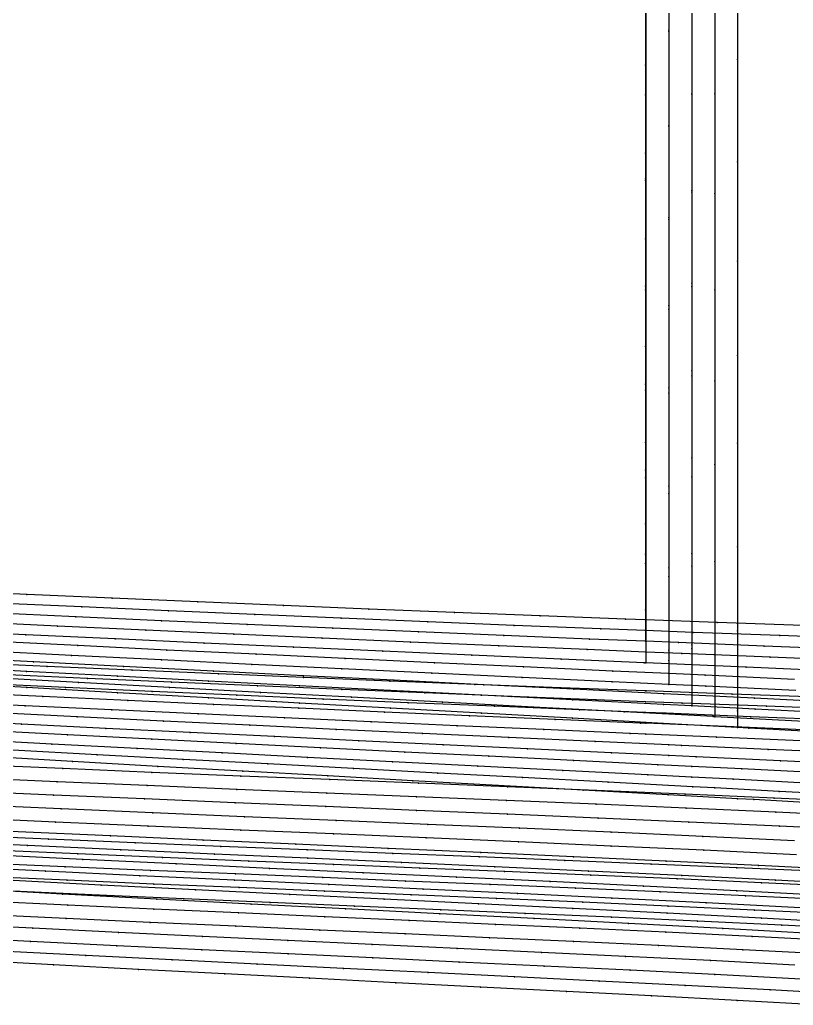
# Model space of a CAD drawing. Extents: x -2408 to 1029, y -526 to 2095.
# Drawn here: x -1400.2 to -1262.1, y 122.3 to 298.3 of the extents above; entities that cross this region are included whole.
import ezdxf

# ---------------------------------------------------------------- set-up
doc = ezdxf.new("R2010")
doc.units = 0

# ---------------------------------------------------------------- blocks, each defined once
blk = doc.blocks.new(' -30')
at = {"layer": '1'}
for points in [[(-670.25476, 274.029992), (-685.455338, 274.570903), (-700.850559, 275.130612), (-700.958405, 275.13464), (-716.031511, 275.698517), (-731.425494, 276.292017), (-746.605074, 276.894467), (-761.997639, 277.522856), (-777.175821, 278.159878), (-792.566917, 278.823549), (-807.743544, 279.49549), (-823.13305, 280.194691), (-838.308092, 280.90181), (-853.695957, 281.63683), (-868.869309, 282.379407), (-884.255389, 283.150527), (-899.427008, 283.928857), (-914.811212, 284.736362), (-929.981001, 285.55068), (-945.363241, 286.394851), (-960.743683, 287.25764)], [(-740.545866, -283.142199), (-755.919862, -282.450756), (-771.200627, -281.788465), (-786.597999, -281.140621), (-801.88015, -280.51132), (-817.299696, -279.884333), (-832.58227, -279.265012), (-848.022402, -278.63554), (-863.304405, -278.003055), (-878.763381, -277.348024), (-894.043868, -276.679726), (-909.520237, -275.975179), (-924.797993, -275.246623), (-940.074012, -274.48242), (-955.469032, -273.674483), (-957.810669, -273.548374), (-970.741257, -272.837722), (-985.991134, -271.970428), (-1001.25985, -271.072241), (-1016.303678, -270.159495), (-1031.56907, -269.206516)]]:
    blk.add_lwpolyline(points, dxfattribs=at)
at = {"layer": '14'}
for points in [[(-672.884642, 286.83089), (-688.15919, 287.376346), (-700.958176, 287.844696), (-704.484245, 287.973715), (-719.757559, 288.549921), (-735.030142, 289.143388), (-750.301972, 289.754185), (-765.57299, 290.382381), (-780.84325, 291.028048), (-796.112693, 291.691255), (-811.381297, 292.372071), (-826.64904, 293.070568), (-841.915902, 293.786813), (-857.181859, 294.520879), (-872.446892, 295.272833), (-887.710977, 296.042747), (-902.974095, 296.830689), (-918.236184, 297.636729), (-933.497299, 298.460939), (-948.757382, 299.303388), (-962.604523, 300.083733)], [(-733.375258, -270.761336), (-749.239609, -270.035024), (-765.105553, -269.338122), (-780.972669, -268.664248), (-796.840762, -268.007014), (-812.709408, -267.360039), (-828.578263, -266.71694), (-844.446979, -266.071333), (-860.315134, -265.416838), (-876.182533, -264.747066), (-892.048754, -264.055635), (-907.913451, -263.336164), (-923.7762, -262.582272), (-941.068247, -261.714579), (-956.86877, -260.880383), (-957.126389, -260.86647), (-972.553443, -260.016254), (-988.060526, -259.129009), (-1003.328049, -258.225478), (-1018.294121, -257.312485), (-1035.2909, -256.244481)]]:
    blk.add_lwpolyline(points, dxfattribs=at)
at = {"layer": '2'}
blk.add_point((-700.958176, 287.845173), dxfattribs=at)
at = {"layer": '3'}
for p in [(-700.956241, 381.576891), (-700.956551, 366.560706), (-700.956946, 347.424119), (-700.957308, 329.884465), (-700.957624, 314.580517), (-700.957934, 299.567665), (-811.381297, 292.372071), (-796.112693, 291.691255), (-780.84325, 291.028048), (-765.57299, 290.382381), (-750.301972, 289.754185), (-735.030142, 289.143388), (-719.757559, 288.549921), (-704.484245, 287.973715), (-700.958176, 287.844696), (-688.15919, 287.376346), (-807.743544, 279.49549), (-792.566917, 278.823549), (-777.175821, 278.159878), (-761.997639, 277.522856), (-746.605074, 276.894467), (-731.425494, 276.292017), (-716.031511, 275.698517), (-700.958405, 275.13464), (-700.850559, 275.130612), (-685.455338, 274.570903), (-876.182533, -264.747066), (-860.315134, -265.416838), (-844.446979, -266.071333), (-828.578263, -266.71694), (-812.709408, -267.360039), (-796.840762, -268.007014), (-780.972669, -268.664248), (-765.105553, -269.338122), (-749.239609, -270.035024), (-878.763381, -277.348024), (-863.304405, -278.003055), (-848.022402, -278.63554), (-832.58227, -279.265012), (-817.299696, -279.884333), (-801.88015, -280.51132), (-786.597999, -281.140621), (-771.200627, -281.788465), (-755.919862, -282.450756)]:
    blk.add_point(p, dxfattribs=at)
at = {"layer": '4'}
for p in [(-700.958176, 287.844696), (-700.958405, 275.13464)]:
    blk.add_point(p, dxfattribs=at)
at = {"layer": '8'}
blk.add_lwpolyline([(-700.953674, 505.879898), (-700.95409, 485.75853), (-700.954458, 467.90115), (-700.95481, 450.86053), (-700.955198, 432.063291), (-700.955609, 412.148189), (-700.955925, 396.86254), (-700.956241, 381.576891), (-700.956551, 366.560706), (-700.956946, 347.424119), (-700.957308, 329.884465), (-700.957624, 314.580517), (-700.957934, 299.567665), (-700.958176, 287.845173)], dxfattribs=at)
blk = doc.blocks.new(' -31')
at = {"layer": '1'}
for points in [[(-663.991401, 271.198233), (-679.384302, 271.773426), (-694.415989, 272.342519), (-700.958405, 272.5951), (-709.764956, 272.935074), (-724.795652, 273.529554), (-740.344061, 274.159765), (-755.173561, 274.775202), (-770.202478, 275.413489), (-785.549544, 276.080779), (-800.577175, 276.749601), (-815.923408, 277.448584), (-830.949565, 278.148891), (-846.294832, 278.880578), (-861.319423, 279.613387), (-876.663651, 280.378803), (-891.686577, 281.145113), (-907.02969, 281.945307), (-922.050825, 282.746123), (-937.392746, 283.582062), (-952.411943, 284.418389)], [(-736.937899, -285.790686), (-752.358094, -285.071968), (-767.404683, -284.398666), (-782.827206, -283.731496), (-798.250467, -283.081525), (-813.321694, -282.457211), (-828.745615, -281.823474), (-843.839067, -281.202679), (-859.262705, -280.56173), (-874.376563, -279.921436), (-889.798955, -279.249807), (-904.931591, -278.567229), (-920.351476, -277.841485), (-935.501224, -277.092704), (-950.917432, -276.292682), (-962.914429, -275.644817), (-966.01626, -275.473851), (-981.428758, -274.60417), (-996.558775, -273.719373), (-1011.967625, -272.788666), (-1027.153644, -271.843779)]]:
    blk.add_lwpolyline(points, dxfattribs=at)
at = {"layer": '14'}
for points in [[(-661.554576, 283.816431), (-676.992388, 284.392583), (-692.429955, 284.975729), (-700.958176, 285.304661), (-708.951361, 285.612984), (-724.387761, 286.223535), (-739.82349, 286.849095), (-755.258519, 287.489931), (-770.692819, 288.146307), (-786.12636, 288.818491), (-801.559115, 289.506749), (-816.991055, 290.211347), (-832.422151, 290.932552), (-847.852374, 291.670628), (-863.281695, 292.425844), (-878.710086, 293.198464), (-894.137517, 293.988756), (-909.563961, 294.796985), (-924.989389, 295.623417), (-940.413771, 296.46832), (-955.837078, 297.331958)], [(-733.758208, -273.228341), (-749.787063, -272.476186), (-765.817707, -271.756201), (-781.849769, -271.061654), (-797.882875, -270.38581), (-813.916575, -269.721941), (-829.95065, -269.063307), (-845.984649, -268.403178), (-862.018199, -267.734821), (-878.050928, -267.051504), (-894.082461, -266.346494), (-910.112427, -265.613057), (-926.140451, -264.84446), (-943.708059, -263.954536), (-959.67301, -263.103139), (-962.218704, -262.963848), (-975.521006, -262.220892), (-991.189569, -261.314786), (-1006.616222, -260.391812), (-1021.738486, -259.458959), (-1038.913005, -258.367476)]]:
    blk.add_lwpolyline(points, dxfattribs=at)
at = {"layer": '2'}
blk.add_point((-700.958176, 285.305176), dxfattribs=at)
at = {"layer": '3'}
for p in [(-700.956241, 380.980522), (-700.956551, 365.652977), (-700.956946, 346.119563), (-700.957308, 328.216197), (-700.957624, 312.5949), (-700.957934, 297.270754), (-801.559115, 289.506749), (-786.12636, 288.818491), (-770.692819, 288.146307), (-755.258519, 287.489931), (-739.82349, 286.849095), (-724.387761, 286.223535), (-708.951361, 285.612984), (-700.958176, 285.304661), (-692.429955, 284.975729), (-676.992388, 284.392583), (-800.577175, 276.749601), (-785.549544, 276.080779), (-770.202478, 275.413489), (-755.173561, 274.775202), (-740.344061, 274.159765), (-724.795652, 273.529554), (-709.764956, 272.935074), (-700.958405, 272.5951), (-694.415989, 272.342519), (-679.384302, 271.773426), (-878.050928, -267.051504), (-862.018199, -267.734821), (-845.984649, -268.403178), (-829.95065, -269.063307), (-813.916575, -269.721941), (-797.882875, -270.38581), (-781.849769, -271.061654), (-765.817707, -271.756201), (-749.787063, -272.476186), (-874.376563, -279.921436), (-859.262705, -280.56173), (-843.839067, -281.202679), (-828.745615, -281.823474), (-813.321694, -282.457211), (-798.250467, -283.081525), (-782.827206, -283.731496), (-767.404683, -284.398666), (-752.358094, -285.071968)]:
    blk.add_point(p, dxfattribs=at)
at = {"layer": '4'}
for p in [(-700.958176, 285.304661), (-700.958405, 272.5951)]:
    blk.add_point(p, dxfattribs=at)
at = {"layer": '8'}
blk.add_lwpolyline([(-700.953674, 507.861099), (-700.95409, 487.322493), (-700.954458, 469.094819), (-700.95481, 451.700844), (-700.955198, 432.513816), (-700.955609, 412.185753), (-700.955925, 396.583138), (-700.956241, 380.980522), (-700.956551, 365.652977), (-700.956946, 346.119563), (-700.957308, 328.216197), (-700.957624, 312.5949), (-700.957934, 297.270754), (-700.958176, 285.305176)], dxfattribs=at)
blk = doc.blocks.new(' -32')
at = {"layer": '1'}
for points in [[(-666.662289, 268.69081), (-682.151071, 269.301665), (-697.323176, 269.906072), (-700.958405, 270.05312), (-712.73454, 270.529508), (-727.905782, 271.155055), (-743.317423, 271.802961), (-758.487586, 272.453098), (-773.899276, 273.126671), (-789.068344, 273.803053), (-804.47995, 274.504324), (-819.647727, 275.208778), (-835.059173, 275.939517), (-850.225541, 276.673821), (-865.636636, 277.435861), (-880.801455, 278.201807), (-896.212141, 278.99698), (-911.375219, 279.796369), (-926.785364, 280.626483), (-941.946547, 281.461052), (-956.984562, 282.306893)], [(-740.958612, -288.077982), (-756.075592, -287.363959), (-771.277737, -286.674672), (-786.396985, -286.012042), (-801.624435, -285.361817), (-816.744937, -284.72732), (-831.492069, -284.113688), (-847.116812, -283.463143), (-862.237199, -282.827295), (-877.50982, -282.172792), (-892.628992, -281.507035), (-907.921282, -280.80981), (-923.038039, -280.090857), (-938.34811, -279.326425), (-953.461204, -278.534516), (-968.019562, -277.738285), (-968.548114, -277.70878), (-983.657405, -276.848649), (-998.99178, -275.944104), (-1014.097598, -275.023821), (-1029.500188, -274.057041)]]:
    blk.add_lwpolyline(points, dxfattribs=at)
at = {"layer": '14'}
for points in [[(-664.533444, 281.316991), (-679.815728, 281.919179), (-695.097778, 282.526773), (-700.958176, 282.763557), (-710.965847, 283.167907), (-726.246973, 283.797153), (-741.527498, 284.438462), (-756.807462, 285.092287), (-772.086791, 285.759077), (-787.365413, 286.439283), (-802.643368, 287.133357), (-817.920583, 287.841749), (-833.196983, 288.564909), (-848.472609, 289.30329), (-863.747389, 290.057343), (-879.021247, 290.827515), (-894.294226, 291.614262), (-909.566251, 292.418033), (-924.837249, 293.239277), (-940.107261, 294.078448), (-955.376213, 294.935996)], [(-733.782751, -275.713053), (-749.976035, -274.934217), (-766.171398, -274.190461), (-782.368289, -273.474709), (-798.566457, -272.779873), (-814.76535, -272.098878), (-830.96472, -271.424635), (-847.16409, -270.750068), (-863.362982, -270.068096), (-879.561149, -269.371632), (-895.758037, -268.6536), (-911.953397, -267.906913), (-928.146678, -267.124496), (-943.652668, -266.335676), (-959.795608, -265.473073), (-967.311859, -265.057926), (-975.830996, -264.577513), (-991.695618, -263.656159), (-1007.326559, -262.716159), (-1022.660679, -261.76467), (-1037.634846, -260.808854)]]:
    blk.add_lwpolyline(points, dxfattribs=at)
at = {"layer": '2'}
blk.add_point((-700.958176, 282.765179), dxfattribs=at)
at = {"layer": '3'}
for p in [(-700.956136, 385.673368), (-700.956448, 369.909708), (-700.956751, 354.613812), (-700.957132, 335.431994), (-700.957472, 318.245988), (-700.95776, 303.721027), (-802.643368, 287.133357), (-700.958064, 288.378354), (-787.365413, 286.439283), (-772.086791, 285.759077), (-756.807462, 285.092287), (-741.527498, 284.438462), (-726.246973, 283.797153), (-710.965847, 283.167907), (-700.958176, 282.763557), (-695.097778, 282.526773), (-679.815728, 281.919179), (-804.47995, 274.504324), (-789.068344, 273.803053), (-773.899276, 273.126671), (-758.487586, 272.453098), (-743.317423, 271.802961), (-727.905782, 271.155055), (-712.73454, 270.529508), (-700.958405, 270.05312), (-697.323176, 269.906072), (-682.151071, 269.301665), (-879.561149, -269.371632), (-863.362982, -270.068096), (-847.16409, -270.750068), (-830.96472, -271.424635), (-814.76535, -272.098878), (-798.566457, -272.779873), (-782.368289, -273.474709), (-766.171398, -274.190461), (-749.976035, -274.934217), (-877.50982, -282.172792), (-862.237199, -282.827295), (-847.116812, -283.463143), (-831.492069, -284.113688), (-816.744937, -284.72732), (-801.624435, -285.361817), (-786.396985, -286.012042), (-771.277737, -286.674672), (-756.075592, -287.363959)]:
    blk.add_point(p, dxfattribs=at)
at = {"layer": '4'}
for p in [(-700.958176, 282.763557), (-700.958405, 270.05312)]:
    blk.add_point(p, dxfattribs=at)
at = {"layer": '8'}
blk.add_lwpolyline([(-700.953674, 509.8423), (-700.95409, 488.886455), (-700.954458, 470.288488), (-700.95481, 452.541158), (-700.955198, 432.964349), (-700.955505, 417.481348), (-700.95582, 401.624134), (-700.956136, 385.673368), (-700.956448, 369.909708), (-700.956751, 354.613812), (-700.957132, 335.431994), (-700.957472, 318.245988), (-700.95776, 303.721027), (-700.958064, 288.378354), (-700.958176, 282.765179)], dxfattribs=at)
blk = doc.blocks.new(' -33')
at = {"layer": '1'}
for points in [[(-671.344231, 266.279177), (-686.622937, 266.912557), (-700.958405, 267.510967), (-701.921743, 267.551173), (-717.110963, 268.192671), (-732.409045, 268.848295), (-747.599299, 269.509138), (-762.896495, 270.184946), (-778.087638, 270.867003), (-793.383812, 271.565476), (-808.575655, 272.271407), (-823.870654, 272.99504), (-839.063048, 273.727273), (-854.356761, 274.478567), (-869.649699, 275.244669), (-884.841734, 276.021034), (-900.133067, 276.818529), (-915.325372, 277.62744), (-930.614924, 278.458806), (-945.80732, 279.302658), (-961.094837, 280.170434)], [(-740.070403, -290.597654), (-755.323933, -289.857647), (-770.694346, -289.143916), (-785.950538, -288.461129), (-801.347675, -287.791684), (-816.605275, -287.141625), (-832.027522, -286.491831), (-847.285475, -285.850042), (-862.543218, -285.20321), (-877.988219, -284.537079), (-893.244742, -283.861903), (-908.710519, -283.153938), (-923.964632, -282.425818), (-939.449062, -281.649797), (-954.699437, -280.847467), (-969.703929, -280.022424), (-973.123016, -279.829655), (-984.950427, -279.149841), (-1000.008426, -278.256658), (-1015.251317, -277.322731), (-1030.42018, -276.365)]]:
    blk.add_lwpolyline(points, dxfattribs=at)
at = {"layer": '14'}
for points in [[(-662.967979, 278.643438), (-678.7318, 279.295986), (-694.495504, 279.951211), (-700.958176, 280.222874), (-711.407599, 280.662104), (-727.170485, 281.334524), (-742.932859, 282.01716), (-758.694676, 282.710698), (-774.455927, 283.415829), (-790.216489, 284.133233), (-805.976357, 284.863601), (-821.735482, 285.607619), (-837.493821, 286.365973), (-853.251364, 287.139351), (-869.007989, 287.928438), (-884.76369, 288.733921), (-900.51842, 289.556488), (-916.272132, 290.396824), (-932.024821, 291.255619), (-947.776362, 292.133555), (-963.526749, 293.03132)], [(-748.155236, -277.486223), (-764.515007, -276.713849), (-780.876641, -275.97322), (-797.239631, -275.256876), (-813.603698, -274.557347), (-829.968258, -273.867177), (-846.333034, -273.178896), (-862.697518, -272.485043), (-879.061203, -271.77816), (-895.42381, -271.050776), (-911.784756, -270.295435), (-928.143763, -269.504667), (-943.54103, -268.721465), (-959.860649, -267.848624), (-972.405014, -267.149811), (-976.08208, -266.940595), (-992.141825, -266.004694), (-1007.976158, -265.048251), (-1023.521357, -264.078597), (-1038.713918, -263.103048)]]:
    blk.add_lwpolyline(points, dxfattribs=at)
at = {"layer": '2'}
blk.add_point((-700.958176, 280.225182), dxfattribs=at)
at = {"layer": '3'}
for p in [(-700.95603, 390.598014), (-700.956345, 374.425076), (-700.956652, 358.633801), (-700.956946, 343.510434), (-700.957308, 324.879663), (-700.957624, 308.623679), (-700.957934, 292.676912), (-805.976357, 284.863601), (-790.216489, 284.133233), (-774.455927, 283.415829), (-758.694676, 282.710698), (-742.932859, 282.01716), (-727.170485, 281.334524), (-711.407599, 280.662104), (-700.958176, 280.222874), (-694.495504, 279.951211), (-678.7318, 279.295986), (-808.575655, 272.271407), (-793.383812, 271.565476), (-778.087638, 270.867003), (-762.896495, 270.184946), (-747.599299, 269.509138), (-732.409045, 268.848295), (-717.110963, 268.192671), (-701.921743, 267.551173), (-700.958405, 267.510967), (-686.622937, 266.912557), (-879.061203, -271.77816), (-862.697518, -272.485043), (-846.333034, -273.178896), (-829.968258, -273.867177), (-813.603698, -274.557347), (-797.239631, -275.256876), (-780.876641, -275.97322), (-764.515007, -276.713849), (-877.988219, -284.537079), (-862.543218, -285.20321), (-847.285475, -285.850042), (-832.027522, -286.491831), (-816.605275, -287.141625), (-801.347675, -287.791684), (-785.950538, -288.461129), (-770.694346, -289.143916), (-755.323933, -289.857647)]:
    blk.add_point(p, dxfattribs=at)
at = {"layer": '4'}
for p in [(-700.958176, 280.222874), (-700.958405, 267.510967)]:
    blk.add_point(p, dxfattribs=at)
at = {"layer": '8'}
blk.add_lwpolyline([(-700.953674, 511.823502), (-700.954028, 493.650369), (-700.954378, 475.636261), (-700.954718, 458.108068), (-700.955099, 438.544343), (-700.955402, 422.943899), (-700.955714, 406.866367), (-700.95603, 390.598014), (-700.956345, 374.425076), (-700.956652, 358.633801), (-700.956946, 343.510434), (-700.957308, 324.879663), (-700.957624, 308.623679), (-700.957934, 292.676912), (-700.958176, 280.225182)], dxfattribs=at)
blk = doc.blocks.new(' -34')
at = {"layer": '1'}
for points in [[(-673.310691, 263.767534), (-688.346205, 264.420255), (-700.958405, 264.969692), (-703.779921, 265.092619), (-719.18269, 265.768612), (-734.615851, 266.452935), (-750.020513, 267.143665), (-765.452986, 267.843916), (-780.8594, 268.552108), (-796.290946, 269.271493), (-811.722021, 270.001724), (-827.12935, 270.74248), (-842.559285, 271.496821), (-857.967792, 272.263431), (-873.396347, 273.0452), (-888.805845, 273.840977), (-904.232803, 274.653487), (-919.643145, 275.481778), (-935.068277, 276.328321), (-950.479376, 277.192315)], [(-735.892945, -293.289625), (-751.282725, -292.515013), (-766.30968, -291.793504), (-781.702573, -291.08384), (-797.096529, -290.397559), (-812.152426, -289.742886), (-827.547588, -289.084129), (-842.629487, -288.443162), (-858.02474, -287.787078), (-873.130701, -287.135416), (-888.525021, -286.457104), (-903.652986, -285.770646), (-919.045172, -285.045524), (-934.193097, -284.298782), (-949.581788, -283.501829), (-964.849556, -282.67344), (-978.226776, -281.917915), (-980.234234, -281.802241), (-995.616874, -280.897041), (-1010.84555, -279.969732), (-1026.224543, -279.003418)]]:
    blk.add_lwpolyline(points, dxfattribs=at)
at = {"layer": '14'}
for points in [[(-667.122547, 276.210871), (-683.049291, 276.90214), (-700.958176, 277.681198), (-701.25124, 277.693948), (-716.082292, 278.34431), (-732.008379, 279.049466), (-747.933998, 279.762512), (-763.859133, 280.484359), (-779.783726, 281.215919), (-795.707724, 281.958102), (-811.631069, 282.711818), (-827.553705, 283.477979), (-843.475616, 284.257496), (-859.396668, 285.051278), (-875.316845, 285.860235), (-891.23609, 286.68528), (-907.154347, 287.527322), (-923.071561, 288.387272), (-938.987676, 289.266041), (-954.902674, 290.164542)], [(-748.67503, -279.928044), (-765.199451, -279.131692), (-781.725946, -278.369802), (-798.254052, -277.63453), (-814.783307, -276.918032), (-831.313248, -276.212463), (-847.843414, -275.509981), (-864.373419, -274.802738), (-880.902647, -274.082896), (-897.430713, -273.342608), (-913.957154, -272.57403), (-930.481509, -271.769319), (-946.126004, -270.967182), (-962.610425, -270.077926), (-977.497482, -269.238701), (-978.995736, -269.15243), (-995.217702, -268.19819), (-1011.212086, -267.222703), (-1026.914653, -266.233465)]]:
    blk.add_lwpolyline(points, dxfattribs=at)
at = {"layer": '2'}
blk.add_point((-700.958176, 277.685184), dxfattribs=at)
at = {"layer": '3'}
for p in [(-700.95603, 390.212692), (-700.956345, 373.72403), (-700.956652, 357.62448), (-700.956946, 342.205879), (-700.957308, 323.211396), (-700.957624, 306.638075), (-700.957934, 290.379991), (-811.631069, 282.711818), (-795.707724, 281.958102), (-779.783726, 281.215919), (-763.859133, 280.484359), (-747.933998, 279.762512), (-732.008379, 279.049466), (-716.082292, 278.34431), (-701.25124, 277.693948), (-700.958176, 277.681198), (-683.049291, 276.90214), (-811.722021, 270.001724), (-796.290946, 269.271493), (-780.8594, 268.552108), (-765.452986, 267.843916), (-750.020513, 267.143665), (-734.615851, 266.452935), (-719.18269, 265.768612), (-703.779921, 265.092619), (-700.958405, 264.969692), (-688.346205, 264.420255), (-880.902647, -274.082896), (-864.373419, -274.802738), (-847.843414, -275.509981), (-831.313248, -276.212463), (-814.783307, -276.918032), (-798.254052, -277.63453), (-781.725946, -278.369802), (-765.199451, -279.131692), (-873.130701, -287.135416), (-858.02474, -287.787078), (-842.629487, -288.443162), (-827.547588, -289.084129), (-812.152426, -289.742886), (-797.096529, -290.397559), (-781.702573, -291.08384), (-766.30968, -291.793504), (-751.282725, -292.515013)]:
    blk.add_point(p, dxfattribs=at)
at = {"layer": '4'}
for p in [(-700.958176, 277.681198), (-700.958405, 264.969692)]:
    blk.add_point(p, dxfattribs=at)
at = {"layer": '8'}
blk.add_lwpolyline([(-700.953674, 513.804703), (-700.954028, 495.276801), (-700.954378, 476.91103), (-700.954718, 459.040651), (-700.955099, 439.09501), (-700.955402, 423.190017), (-700.955714, 406.798633), (-700.95603, 390.212692), (-700.956345, 373.72403), (-700.956652, 357.62448), (-700.956946, 342.205879), (-700.957308, 323.211396), (-700.957624, 306.638075), (-700.957934, 290.379991), (-700.958176, 277.685184)], dxfattribs=at)
blk = doc.blocks.new(' -35')
at = {"layer": '1'}
for points in [[(-667.770154, 260.911265), (-683.23861, 261.617552), (-698.66741, 262.322504), (-700.958405, 262.427711), (-714.064389, 263.029557), (-729.49281, 263.744003), (-744.89203, 264.463864), (-760.319735, 265.192516), (-775.720942, 265.928298), (-791.14785, 266.674669), (-806.574224, 267.431279), (-821.976648, 268.197837), (-837.401858, 268.977573), (-852.805685, 269.769164), (-868.22956, 270.575636), (-883.634603, 271.395855), (-899.056869, 272.232659), (-914.463003, 273.085155), (-929.883364, 273.955878), (-945.290388, 274.844118), (-960.708578, 275.752349)], [(-745.801521, -295.231097), (-760.809693, -294.470697), (-776.202845, -293.722761), (-791.597219, -293.000645), (-806.635484, -292.313985), (-822.031315, -291.623793), (-837.096648, -290.954715), (-852.492776, -290.27093), (-867.583074, -289.594416), (-882.978356, -288.891491), (-898.091395, -288.182923), (-913.484576, -287.435701), (-928.618271, -286.668805), (-944.007854, -285.850953), (-959.108642, -285.010879), (-973.190689, -284.194622), (-974.494042, -284.117539), (-989.877375, -283.189174), (-1005.139104, -282.236163), (-1020.518526, -281.245303), (-1035.917054, -280.223952)]]:
    blk.add_lwpolyline(points, dxfattribs=at)
at = {"layer": '14'}
for points in [[(-678.505791, 274.114774), (-694.427731, 274.841612), (-700.958176, 275.141201), (-710.940407, 275.599112), (-726.861784, 276.335499), (-742.782764, 277.078817), (-758.703323, 277.830058), (-774.623325, 278.590209), (-790.542746, 279.360261), (-806.461523, 280.141206), (-822.379635, 280.934034), (-838.296942, 281.739734), (-854.213423, 282.559297), (-870.129014, 283.393713), (-886.043694, 284.243975), (-901.957324, 285.111069), (-917.869881, 285.995987), (-933.781303, 286.899721), (-949.691567, 287.823262), (-965.600536, 288.767596)], [(-743.149308, -282.651928), (-759.666823, -281.811773), (-776.186742, -281.009095), (-792.708424, -280.235858), (-809.231455, -279.484014), (-825.755344, -278.745518), (-842.279602, -278.012328), (-858.803738, -277.276399), (-875.327339, -276.529683), (-891.849761, -275.764143), (-908.370591, -274.971733), (-924.88934, -274.144407), (-940.875508, -273.302877), (-957.363445, -272.389503), (-972.443008, -271.51638), (-973.761162, -271.438436), (-990.00323, -270.457451), (-1006.023998, -269.454333), (-1021.758036, -268.436859), (-1037.139843, -267.412805)]]:
    blk.add_lwpolyline(points, dxfattribs=at)
at = {"layer": '2'}
blk.add_point((-700.958176, 275.145187), dxfattribs=at)
at = {"layer": '3'}
for p in [(-700.95603, 389.827352), (-700.956345, 373.022984), (-700.956652, 356.61516), (-700.956946, 340.901323), (-700.957221, 326.178895), (-700.95755, 308.605239), (-700.957822, 294.027856), (-806.461523, 280.141206), (-790.542746, 279.360261), (-774.623325, 278.590209), (-700.958098, 279.321955), (-758.703323, 277.830058), (-742.782764, 277.078817), (-726.861784, 276.335499), (-710.940407, 275.599112), (-700.958176, 275.141201), (-694.427731, 274.841612), (-806.574224, 267.431279), (-791.14785, 266.674669), (-775.720942, 265.928298), (-760.319735, 265.192516), (-744.89203, 264.463864), (-729.49281, 263.744003), (-714.064389, 263.029557), (-700.958405, 262.427711), (-698.66741, 262.322504), (-683.23861, 261.617552), (-875.327339, -276.529683), (-858.803738, -277.276399), (-842.279602, -278.012328), (-825.755344, -278.745518), (-809.231455, -279.484014), (-792.708424, -280.235858), (-776.186742, -281.009095), (-759.666823, -281.811773), (-882.978356, -288.891491), (-867.583074, -289.594416), (-852.492776, -290.27093), (-837.096648, -290.954715), (-822.031315, -291.623793), (-806.635484, -292.313985), (-791.597219, -293.000645), (-776.202845, -293.722761), (-760.809693, -294.470697)]:
    blk.add_point(p, dxfattribs=at)
at = {"layer": '4'}
for p in [(-700.958176, 275.141201), (-700.958405, 262.427711)]:
    blk.add_point(p, dxfattribs=at)
at = {"layer": '8'}
blk.add_lwpolyline([(-700.953674, 515.785904), (-700.954028, 496.90323), (-700.954378, 478.185792), (-700.954718, 459.973234), (-700.955099, 439.645677), (-700.955402, 423.436136), (-700.955714, 406.73088), (-700.95603, 389.827352), (-700.956345, 373.022984), (-700.956652, 356.61516), (-700.956946, 340.901323), (-700.957221, 326.178895), (-700.95755, 308.605239), (-700.957822, 294.027856), (-700.958098, 279.321955), (-700.958176, 275.145187)], dxfattribs=at)
blk = doc.blocks.new(' -36')
at = {"layer": '1'}
for points in [[(-665.89577, 258.217028), (-681.056175, 258.940038), (-696.114135, 259.655706), (-700.958405, 259.886036), (-711.172054, 260.371638), (-726.213128, 261.08938), (-741.270753, 261.811643), (-756.314975, 262.537789), (-771.372108, 263.270087), (-786.419159, 264.008489), (-801.475582, 264.754972), (-816.52521, 265.509732), (-831.58075, 266.27441), (-846.6327, 267.049545), (-861.68706, 267.836459), (-876.741146, 268.636017), (-891.794168, 269.44919), (-906.850228, 270.277237), (-921.901515, 271.120735), (-936.959364, 271.981267), (-952.008733, 272.858967), (-967.056983, 273.755495)], [(-748.167634, -297.577712), (-763.338846, -296.79844), (-778.351493, -296.05933), (-793.553311, -295.337039), (-808.56811, -294.643233), (-823.583522, -293.962674), (-838.814652, -293.279547), (-853.830428, -292.606893), (-869.087782, -291.91782), (-884.102765, -291.228094), (-899.384049, -290.508166), (-914.397063, -289.776621), (-929.700036, -288.998858), (-944.709607, -288.199649), (-960.104271, -287.341486), (-975.109699, -286.4678), (-978.296661, -286.277752), (-990.113113, -285.56012), (-1005.598166, -284.59047), (-1020.597708, -283.621117), (-1035.747184, -282.613356)]]:
    blk.add_lwpolyline(points, dxfattribs=at)
at = {"layer": '14'}
for points in [[(-678.272869, 271.521964), (-694.357748, 272.286412), (-700.958176, 272.600288), (-711.086961, 273.081981), (-727.171594, 273.849856), (-743.255914, 274.621901), (-759.339923, 275.399351), (-775.42351, 276.183433), (-791.506564, 276.975376), (-807.589087, 277.776415), (-823.670968, 278.587777), (-839.752134, 279.410694), (-855.832473, 280.246393), (-871.911987, 281.096108), (-887.990566, 281.961069), (-904.068135, 282.842505), (-920.144584, 283.741645), (-936.219915, 284.659723), (-952.294017, 285.597968), (-968.366778, 286.557607)], [(-740.834089, -285.249746), (-757.515704, -284.376837), (-774.200055, -283.545769), (-790.886463, -282.748107), (-807.574558, -281.975401), (-824.263738, -281.21921), (-840.953402, -280.471095), (-857.643179, -279.722607), (-874.332467, -278.965305), (-891.020666, -278.190751), (-907.707404, -277.390494), (-924.392004, -276.556099), (-940.653292, -275.701839), (-957.314978, -274.779548), (-973.896628, -273.817123), (-977.53685, -273.600216), (-990.332004, -272.822526), (-1006.555167, -271.8037), (-1022.499956, -270.768605), (-1038.100212, -269.725196)]]:
    blk.add_lwpolyline(points, dxfattribs=at)
at = {"layer": '2'}
blk.add_point((-700.958176, 272.605171), dxfattribs=at)
at = {"layer": '3'}
for p in [(-700.95603, 389.442035), (-700.956345, 372.321923), (-700.956652, 355.605825), (-700.956946, 339.596753), (-700.957221, 324.597717), (-700.95755, 306.693891), (-700.957822, 291.84263), (-807.589087, 277.776415), (-791.506564, 276.975376), (-700.958098, 276.860416), (-775.42351, 276.183433), (-759.339923, 275.399351), (-743.255914, 274.621901), (-727.171594, 273.849856), (-711.086961, 273.081981), (-700.958176, 272.600288), (-694.357748, 272.286412), (-816.52521, 265.509732), (-801.475582, 264.754972), (-786.419159, 264.008489), (-771.372108, 263.270087), (-756.314975, 262.537789), (-741.270753, 261.811643), (-726.213128, 261.08938), (-711.172054, 260.371638), (-700.958405, 259.886036), (-696.114135, 259.655706), (-681.056175, 258.940038), (-891.020666, -278.190751), (-874.332467, -278.965305), (-857.643179, -279.722607), (-840.953402, -280.471095), (-824.263738, -281.21921), (-807.574558, -281.975401), (-790.886463, -282.748107), (-774.200055, -283.545769), (-757.515704, -284.376837), (-884.102765, -291.228094), (-869.087782, -291.91782), (-853.830428, -292.606893), (-838.814652, -293.279547), (-823.583522, -293.962674), (-808.56811, -294.643233), (-793.553311, -295.337039), (-778.351493, -296.05933), (-763.338846, -296.79844)]:
    blk.add_point(p, dxfattribs=at)
at = {"layer": '4'}
for p in [(-700.958176, 272.600288), (-700.958405, 259.886036)]:
    blk.add_point(p, dxfattribs=at)
at = {"layer": '8'}
blk.add_lwpolyline([(-700.953674, 517.767105), (-700.954028, 498.52966), (-700.954378, 479.460557), (-700.954718, 460.90582), (-700.955099, 440.196339), (-700.955402, 423.682258), (-700.955714, 406.66315), (-700.95603, 389.442035), (-700.956345, 372.321923), (-700.956652, 355.605825), (-700.956946, 339.596753), (-700.957221, 324.597717), (-700.95755, 306.693891), (-700.957822, 291.84263), (-700.958098, 276.860416), (-700.958176, 272.605171)], dxfattribs=at)
blk = doc.blocks.new(' -37')
at = {"layer": '1'}
for points in [[(-676.93927, 256.148676), (-692.006398, 256.898771), (-700.958405, 257.343826), (-707.025654, 257.645473), (-722.092817, 258.396088), (-737.159846, 259.149465), (-752.182522, 259.904338), (-767.249065, 260.666223), (-782.274922, 261.431962), (-797.340842, 262.206754), (-812.369545, 262.98769), (-827.43457, 263.779673), (-842.465873, 264.58011), (-857.529744, 265.393614), (-872.563383, 266.217868), (-887.625836, 267.057193), (-902.66169, 267.909603), (-917.722421, 268.779092), (-932.760292, 269.663929), (-947.819032, 270.567764), (-962.876601, 271.490607)], [(-758.309054, -299.473766), (-773.32178, -298.696695), (-788.505547, -297.939125), (-803.520748, -297.211722), (-818.536674, -296.499533), (-833.750777, -295.786958), (-848.767308, -295.086083), (-864.008634, -294.370643), (-879.024432, -293.655535), (-894.290599, -292.911751), (-909.304442, -292.156997), (-924.59299, -291.357248), (-939.603383, -290.536247), (-954.847641, -289.664205), (-969.853688, -288.767711), (-973.26416, -288.55896), (-984.857613, -287.83633), (-999.854355, -286.873429), (-1014.854318, -285.880086), (-1030.060748, -284.843583), (-1045.056864, -283.793714)]]:
    blk.add_lwpolyline(points, dxfattribs=at)
at = {"layer": '14'}
for points in [[(-673.685649, 268.702114), (-689.765586, 269.502964), (-700.958176, 270.059471), (-705.923088, 270.306326), (-722.002954, 271.107454), (-738.082595, 271.911665), (-754.161929, 272.720273), (-770.240877, 273.534593), (-786.319319, 274.355939), (-802.397254, 275.185629), (-818.474561, 276.024976), (-834.55116, 276.875295), (-850.626972, 277.737901), (-866.701916, 278.614109), (-882.775913, 279.505234), (-898.848881, 280.41259), (-914.92074, 281.337493), (-930.991411, 282.281258), (-947.060813, 283.245199), (-963.128866, 284.230631)], [(-751.933622, -287.095371), (-768.611054, -286.220439), (-785.290886, -285.381982), (-801.972565, -284.571351), (-818.655535, -283.779897), (-835.339243, -282.998972), (-852.023132, -282.219925), (-868.706649, -281.434108), (-885.389239, -280.632872), (-902.070347, -279.807568), (-918.749418, -278.949547), (-935.377298, -278.05285), (-952.039503, -277.106422), (-968.631173, -276.118252), (-972.484207, -275.882607), (-985.084917, -275.096591), (-1001.333343, -274.049686), (-1017.309061, -272.985787), (-1032.94468, -271.913143), (-1048.172808, -270.840002)]]:
    blk.add_lwpolyline(points, dxfattribs=at)
at = {"layer": '2'}
blk.add_point((-700.958176, 270.065174), dxfattribs=at)
at = {"layer": '3'}
for p in [(-700.956241, 377.402331), (-700.956551, 360.206516), (-700.956849, 343.627916), (-700.957132, 327.975094), (-700.957472, 309.078169), (-700.95776, 293.107232), (-700.958026, 278.372579), (-818.474561, 276.024976), (-802.397254, 275.185629), (-786.319319, 274.355939), (-770.240877, 273.534593), (-754.161929, 272.720273), (-738.082595, 271.911665), (-722.002954, 271.107454), (-705.923088, 270.306326), (-700.958176, 270.059471), (-689.765586, 269.502964), (-812.369545, 262.98769), (-797.340842, 262.206754), (-782.274922, 261.431962), (-767.249065, 260.666223), (-752.182522, 259.904338), (-737.159846, 259.149465), (-722.092817, 258.396088), (-707.025654, 257.645473), (-700.958405, 257.343826), (-692.006398, 256.898771), (-885.389239, -280.632872), (-868.706649, -281.434108), (-852.023132, -282.219925), (-835.339243, -282.998972), (-818.655535, -283.779897), (-801.972565, -284.571351), (-785.290886, -285.381982), (-768.611054, -286.220439), (-894.290599, -292.911751), (-879.024432, -293.655535), (-864.008634, -294.370643), (-848.767308, -295.086083), (-833.750777, -295.786958), (-818.536674, -296.499533), (-803.520748, -297.211722), (-788.505547, -297.939125), (-773.32178, -298.696695)]:
    blk.add_point(p, dxfattribs=at)
at = {"layer": '4'}
for p in [(-700.958176, 270.059471), (-700.958405, 257.343826)]:
    blk.add_point(p, dxfattribs=at)
at = {"layer": '8'}
blk.add_lwpolyline([(-700.953674, 519.748306), (-700.954028, 500.156092), (-700.954378, 480.735319), (-700.954718, 461.838403), (-700.955001, 446.185582), (-700.955299, 429.606974), (-700.955609, 412.411159), (-700.955925, 394.906745), (-700.956241, 377.402331), (-700.956551, 360.206516), (-700.956849, 343.627916), (-700.957132, 327.975094), (-700.957472, 309.078169), (-700.95776, 293.107232), (-700.958026, 278.372579), (-700.958176, 270.065174)], dxfattribs=at)
blk = doc.blocks.new(' -38')
at = {"layer": '1'}
for points in [[(-678.400743, 253.63828), (-693.596985, 254.423289), (-700.958405, 254.801903), (-708.790504, 255.204707), (-723.986963, 255.985161), (-739.185081, 256.765925), (-754.38145, 257.548026), (-769.577678, 258.332843), (-784.779864, 259.122013), (-799.975604, 259.916178), (-815.181526, 260.71749), (-830.37652, 261.526127), (-845.585904, 262.344741), (-860.779817, 263.173013), (-875.992363, 264.01409), (-891.184919, 264.867131), (-906.400353, 265.735861), (-921.591193, 266.618844), (-936.809316, 267.520333), (-951.998077, 268.438282), (-967.125657, 269.37213)], [(-758.075718, -301.944801), (-773.399218, -301.136858), (-788.545856, -300.368836), (-803.901861, -299.614491), (-819.050592, -298.887607), (-834.43729, -298.160009), (-849.586625, -297.447432), (-865.001643, -296.7193), (-880.150395, -295.994101), (-895.591151, -295.238477), (-910.738088, -294.474357), (-925.883388, -293.680152), (-941.345345, -292.831344), (-956.486473, -291.961364), (-971.499036, -291.06111), (-978.36731, -290.637188), (-986.635753, -290.117361), (-1001.70109, -289.145004), (-1016.833677, -288.137269), (-1032.01982, -287.096086), (-1047.148505, -286.030428)]]:
    blk.add_lwpolyline(points, dxfattribs=at)
at = {"layer": '14'}
for points in [[(-673.40636, 266.096206), (-689.649124, 266.936609), (-700.958176, 267.518616), (-706.045429, 267.78042), (-722.28845, 268.61472), (-738.531393, 269.449101), (-754.774127, 270.28513), (-771.016632, 271.124384), (-787.258777, 271.96843), (-803.500468, 272.81884), (-819.741611, 273.677185), (-835.982111, 274.545036), (-852.221875, 275.423964), (-868.46077, 276.315538), (-884.698778, 277.221334), (-900.935768, 278.14292), (-917.171644, 279.081868), (-933.406313, 280.039747), (-949.639681, 281.018131), (-965.871653, 282.018589)], [(-758.094274, -289.225418), (-774.937379, -288.340786), (-791.783009, -287.492465), (-808.630421, -286.671395), (-825.479098, -285.868508), (-842.328523, -285.074731), (-859.177952, -284.281006), (-876.026946, -283.478259), (-892.874758, -282.65743), (-909.720873, -281.809449), (-926.564775, -280.925246), (-943.492519, -279.99092), (-960.303765, -279.013581), (-977.021177, -277.996097), (-977.577896, -277.961464), (-993.576629, -276.946905), (-1009.902298, -275.874424), (-1025.930063, -274.787092), (-1041.592026, -273.693331)]]:
    blk.add_lwpolyline(points, dxfattribs=at)
at = {"layer": '2'}
blk.add_point((-700.958176, 267.525177), dxfattribs=at)
at = {"layer": '3'}
for p in [(-700.956241, 376.805981), (-700.956551, 359.298787), (-700.956849, 342.419967), (-700.957132, 326.483707), (-700.957392, 311.804195), (-700.957694, 294.729498), (-700.957982, 278.448017), (-819.741611, 273.677185), (-803.500468, 272.81884), (-787.258777, 271.96843), (-771.016632, 271.124384), (-754.774127, 270.28513), (-738.531393, 269.449101), (-722.28845, 268.61472), (-706.045429, 267.78042), (-700.958176, 267.518616), (-689.649124, 266.936609), (-815.181526, 260.71749), (-799.975604, 259.916178), (-784.779864, 259.122013), (-769.577678, 258.332843), (-754.38145, 257.548026), (-739.185081, 256.765925), (-723.986963, 255.985161), (-708.790504, 255.204707), (-700.958405, 254.801903), (-693.596985, 254.423289), (-892.874758, -282.65743), (-876.026946, -283.478259), (-859.177952, -284.281006), (-842.328523, -285.074731), (-825.479098, -285.868508), (-808.630421, -286.671395), (-791.783009, -287.492465), (-774.937379, -288.340786), (-895.591151, -295.238477), (-880.150395, -295.994101), (-865.001643, -296.7193), (-849.586625, -297.447432), (-834.43729, -298.160009), (-819.050592, -298.887607), (-803.901861, -299.614491), (-788.545856, -300.368836), (-773.399218, -301.136858)]:
    blk.add_point(p, dxfattribs=at)
at = {"layer": '4'}
for p in [(-700.958176, 267.518616), (-700.958405, 254.801903)]:
    blk.add_point(p, dxfattribs=at)
at = {"layer": '8'}
blk.add_lwpolyline([(-700.953674, 521.729507), (-700.954028, 501.782521), (-700.954378, 482.010081), (-700.954718, 462.770986), (-700.955001, 446.834736), (-700.955299, 429.955916), (-700.955609, 412.448723), (-700.955925, 394.627342), (-700.956241, 376.805981), (-700.956551, 359.298787), (-700.956849, 342.419967), (-700.957132, 326.483707), (-700.957392, 311.804195), (-700.957694, 294.729498), (-700.957982, 278.448017), (-700.958176, 267.525177)], dxfattribs=at)
blk = doc.blocks.new(' -39')
at = {"layer": '1'}
for points in [[(-674.34506, 250.826149), (-689.439303, 251.641245), (-700.958405, 252.259693), (-704.866081, 252.469499), (-719.960709, 253.277628), (-735.263471, 254.096098), (-750.358052, 254.903997), (-765.452569, 255.713795), (-780.759744, 256.538315), (-795.853856, 257.355978), (-811.16513, 258.191471), (-826.258502, 259.022408), (-841.573493, 259.874371), (-856.665797, 260.723997), (-871.984208, 261.597933), (-887.075163, 262.471661), (-902.396686, 263.373095), (-917.485887, 264.276339), (-932.810316, 265.210718), (-947.897412, 266.148805), (-962.878123, 267.09964)], [(-752.49541, -304.679408), (-767.799664, -303.830622), (-782.94627, -303.023743), (-798.284052, -302.23352), (-813.433039, -301.472699), (-828.802583, -300.71373), (-843.952571, -299.971422), (-859.351445, -299.215769), (-874.500963, -298.464427), (-889.926508, -297.684565), (-905.074158, -296.897283), (-920.220354, -296.08108), (-935.667878, -295.211581), (-950.809852, -294.320542), (-966.217809, -293.373758), (-973.337708, -292.923012), (-981.355062, -292.405988), (-996.453496, -291.406785), (-1011.586352, -290.373656), (-1026.833331, -289.302111), (-1041.962118, -288.209876)]]:
    blk.add_lwpolyline(points, dxfattribs=at)
at = {"layer": '14'}
for points in [[(-685.013277, 264.121277), (-700.958176, 264.978199), (-701.251297, 264.993954), (-717.09797, 265.842634), (-733.336093, 266.711163), (-749.574104, 267.580211), (-765.811938, 268.451439), (-782.049417, 269.326503), (-798.286477, 270.207067), (-814.523015, 271.094791), (-830.75893, 271.991334), (-846.99412, 272.898358), (-863.228521, 273.817524), (-879.461954, 274.750489), (-895.694355, 275.698916), (-911.925623, 276.664464), (-928.155655, 277.648795), (-944.38435, 278.653568), (-960.611642, 279.680446), (-976.837336, 280.731084)], [(-752.459181, -291.961093), (-769.295289, -291.030965), (-786.134141, -290.140385), (-802.975112, -289.280075), (-819.817577, -288.440756), (-836.660911, -287.61315), (-853.504488, -286.787977), (-870.347684, -285.95596), (-887.189874, -285.107818), (-904.030432, -284.234273), (-920.86881, -283.326043), (-935.383752, -282.508064), (-955.003023, -281.343338), (-971.732412, -280.299228), (-972.527618, -280.248508), (-988.308199, -279.22209), (-1004.661143, -278.120655), (-1020.721782, -277.003673), (-1036.420876, -275.879874), (-1051.689111, -274.757998)]]:
    blk.add_lwpolyline(points, dxfattribs=at)
at = {"layer": '2'}
blk.add_point((-700.958176, 264.98518), dxfattribs=at)
at = {"layer": '3'}
for p in [(-700.956241, 376.209612), (-700.956551, 358.391039), (-700.956849, 341.212017), (-700.957132, 324.99232), (-700.957392, 310.051738), (-700.957694, 292.673349), (-700.957982, 276.102293), (-814.523015, 271.094791), (-798.286477, 270.207067), (-782.049417, 269.326503), (-765.811938, 268.451439), (-749.574104, 267.580211), (-733.336093, 266.711163), (-717.09797, 265.842634), (-701.251297, 264.993954), (-700.958176, 264.978199), (-811.16513, 258.191471), (-795.853856, 257.355978), (-780.759744, 256.538315), (-765.452569, 255.713795), (-750.358052, 254.903997), (-735.263471, 254.096098), (-719.960709, 253.277628), (-704.866081, 252.469499), (-700.958405, 252.259693), (-689.439303, 251.641245), (-887.189874, -285.107818), (-870.347684, -285.95596), (-853.504488, -286.787977), (-836.660911, -287.61315), (-819.817577, -288.440756), (-802.975112, -289.280075), (-786.134141, -290.140385), (-769.295289, -291.030965), (-889.926508, -297.684565), (-874.500963, -298.464427), (-859.351445, -299.215769), (-843.952571, -299.971422), (-828.802583, -300.71373), (-813.433039, -301.472699), (-798.284052, -302.23352), (-782.94627, -303.023743), (-767.799664, -303.830622)]:
    blk.add_point(p, dxfattribs=at)
at = {"layer": '4'}
for p in [(-700.958176, 264.978199), (-700.958405, 252.259693)]:
    blk.add_point(p, dxfattribs=at)
at = {"layer": '8'}
blk.add_lwpolyline([(-700.953674, 523.710709), (-700.954028, 503.40895), (-700.954378, 483.28485), (-700.954718, 463.703569), (-700.955001, 447.48388), (-700.955299, 430.304858), (-700.955609, 412.486286), (-700.955925, 394.347959), (-700.956241, 376.209612), (-700.956551, 358.391039), (-700.956849, 341.212017), (-700.957132, 324.99232), (-700.957392, 310.051738), (-700.957694, 292.673349), (-700.957982, 276.102293), (-700.958176, 264.98518)], dxfattribs=at)
blk = doc.blocks.new(' -40')
at = {"layer": '1'}
for points in [[(-682.867847, 248.704368), (-698.068292, 249.55634), (-700.958405, 249.717598), (-713.345471, 250.408739), (-728.546204, 251.254813), (-743.717249, 252.098683), (-758.917951, 252.945091), (-774.093852, 253.792425), (-789.294234, 254.644871), (-804.474596, 255.501373), (-819.674311, 256.36559), (-834.858713, 257.23699), (-850.057422, 258.118705), (-865.245477, 259.010728), (-880.442857, 259.915671), (-895.634351, 260.834082), (-910.829951, 261.767998), (-926.024601, 262.718507), (-941.218038, 263.687017), (-956.410218, 264.675124), (-971.526668, 265.679355)], [(-762.727897, -306.518291), (-777.874429, -305.672126), (-793.193784, -304.8455), (-808.343116, -304.04993), (-823.695287, -303.258669), (-838.845717, -302.485477), (-854.228261, -301.701016), (-869.378455, -300.922029), (-884.788619, -300.116273), (-899.937006, -299.303937), (-915.083941, -298.463713), (-930.516783, -297.571525), (-945.659368, -296.657528), (-960.937013, -295.69493), (-968.30658, -295.216408), (-976.074691, -294.702645), (-991.204185, -293.676112), (-1006.337382, -292.617046), (-1021.644407, -291.514434), (-1036.773287, -290.395074), (-1052.214631, -289.223795)]]:
    blk.add_lwpolyline(points, dxfattribs=at)
at = {"layer": '14'}
for points in [[(-682.699218, 261.414959), (-698.932251, 262.324435), (-700.958176, 262.437439), (-714.228413, 263.177587), (-730.461674, 264.080988), (-746.694909, 264.98403), (-762.927931, 265.888456), (-779.160667, 266.796014), (-795.393007, 267.708453), (-811.624878, 268.62752), (-827.856095, 269.554958), (-844.086584, 270.492517), (-860.316236, 271.441944), (-876.544977, 272.404987), (-892.772622, 273.383389), (-908.999097, 274.3789), (-925.224293, 275.393266), (-941.448137, 276.428236), (-957.670443, 277.485554), (-972.942734, 278.503036)], [(-763.657387, -293.744825), (-780.489402, -292.810302), (-797.323738, -291.909145), (-814.15989, -291.031858), (-830.997123, -290.168956), (-847.834702, -289.310954), (-864.67212, -288.448358), (-881.508567, -287.571685), (-898.343535, -286.67144), (-915.176215, -285.738143), (-932.006099, -284.762296), (-949.702343, -283.682035), (-966.442483, -282.610792), (-967.476578, -282.543144), (-983.037741, -281.505133), (-999.417268, -280.374127), (-1015.510517, -279.226824), (-1031.246715, -278.072289), (-1046.555098, -276.919587)]]:
    blk.add_lwpolyline(points, dxfattribs=at)
at = {"layer": '2'}
blk.add_point((-700.958176, 262.445183), dxfattribs=at)
at = {"layer": '3'}
for p in [(-700.956136, 381.744936), (-700.956448, 363.470379), (-700.956751, 345.738095), (-700.95704, 328.873445), (-700.957308, 313.201809), (-700.957624, 294.724398), (-700.95788, 279.717548), (-827.856095, 269.554958), (-811.624878, 268.62752), (-795.393007, 267.708453), (-779.160667, 266.796014), (-762.927931, 265.888456), (-746.694909, 264.98403), (-730.461674, 264.080988), (-700.958125, 265.40157), (-714.228413, 263.177587), (-700.958176, 262.437439), (-698.932251, 262.324435), (-819.674311, 256.36559), (-804.474596, 255.501373), (-789.294234, 254.644871), (-774.093852, 253.792425), (-758.917951, 252.945091), (-743.717249, 252.098683), (-728.546204, 251.254813), (-713.345471, 250.408739), (-700.958405, 249.717598), (-698.068292, 249.55634), (-898.343535, -286.67144), (-881.508567, -287.571685), (-864.67212, -288.448358), (-847.834702, -289.310954), (-830.997123, -290.168956), (-814.15989, -291.031858), (-797.323738, -291.909145), (-780.489402, -292.810302), (-899.937006, -299.303937), (-884.788619, -300.116273), (-869.378455, -300.922029), (-854.228261, -301.701016), (-838.845717, -302.485477), (-823.695287, -303.258669), (-808.343116, -304.04993), (-793.193784, -304.8455), (-777.874429, -305.672126)]:
    blk.add_point(p, dxfattribs=at)
at = {"layer": '4'}
for p in [(-700.958176, 262.437439), (-700.958405, 249.717598)]:
    blk.add_point(p, dxfattribs=at)
at = {"layer": '8'}
blk.add_lwpolyline([(-700.953674, 525.69191), (-700.954028, 505.035382), (-700.9543, 489.088583), (-700.954629, 469.86405), (-700.954904, 453.758589), (-700.955198, 436.568576), (-700.955505, 418.619392), (-700.95582, 400.236382), (-700.956136, 381.744936), (-700.956448, 363.470379), (-700.956751, 345.738095), (-700.95704, 328.873445), (-700.957308, 313.201809), (-700.957624, 294.724398), (-700.95788, 279.717548), (-700.958125, 265.40157), (-700.958176, 262.445183)], dxfattribs=at)

msp = doc.modelspace()

# ---------------------------------------------------------------- block references
at = {"layer": '1'}
for name, p in [(' -32', (-514.58038, 429.196867)), (' -30', (-516.281493, 429.297884)), (' -34', (-512.877729, 429.098086)), (' -33', (-513.729155, 429.147803)), (' -36', (-507.788996, 429.001375)), (' -35', (-508.640982, 429.051384)), (' -38', (-502.699294, 428.903101)), (' -31', (-515.430888, 429.247568)), (' -37', (-503.551747, 428.953571)), (' -39', (-498.461818, 428.854057)), (' -40', (-494.224148, 428.804325)), (' -40', (-571.08619, -90.544825)), (' -38', (-579.253783, -91.775472)), (' -32', (-587.506908, -95.474868)), (' -37', (-579.276546, -92.393365)), (' -39', (-575.170005, -91.15992)), (' -34', (-587.46481, -94.242756)), (' -36', (-583.359915, -93.009197)), (' -33', (-587.486083, -94.859148)), (' -35', (-583.382004, -93.626476)), (' -31', (-587.527219, -96.089244)), (' -30', (-587.547006, -96.703028))]:
    msp.add_blockref(name, p, dxfattribs=at)

doc.saveas('drawing.dxf')
